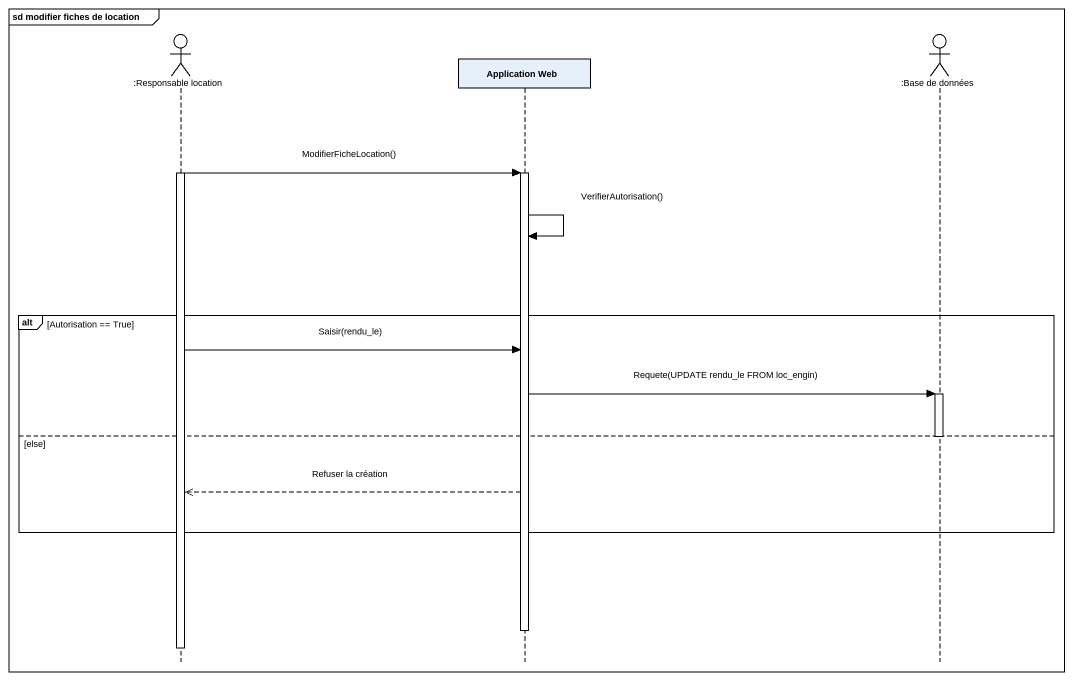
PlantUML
@startuml
mainframe sd modifier fiches de location
hide footbox
actor ":Responsable location" as Responsable_location
participant "Application Web" as Application_Web
actor ":Base de données" as Base_de_données

activate Responsable_location
Responsable_location -> Application_Web : ModifierFicheLocation()
activate Application_Web
Application_Web -> Application_Web : VerifierAutorisation()
alt Autorisation == True
  Responsable_location -> Application_Web : Saisir(rendu_le)
  Application_Web -> Base_de_données : Requete(UPDATE rendu_le FROM loc_engin)
  activate Base_de_données
else else
  deactivate Base_de_données
  Application_Web -->> Responsable_location : Refuser la création
end
deactivate Application_Web
deactivate Responsable_location
@enduml
